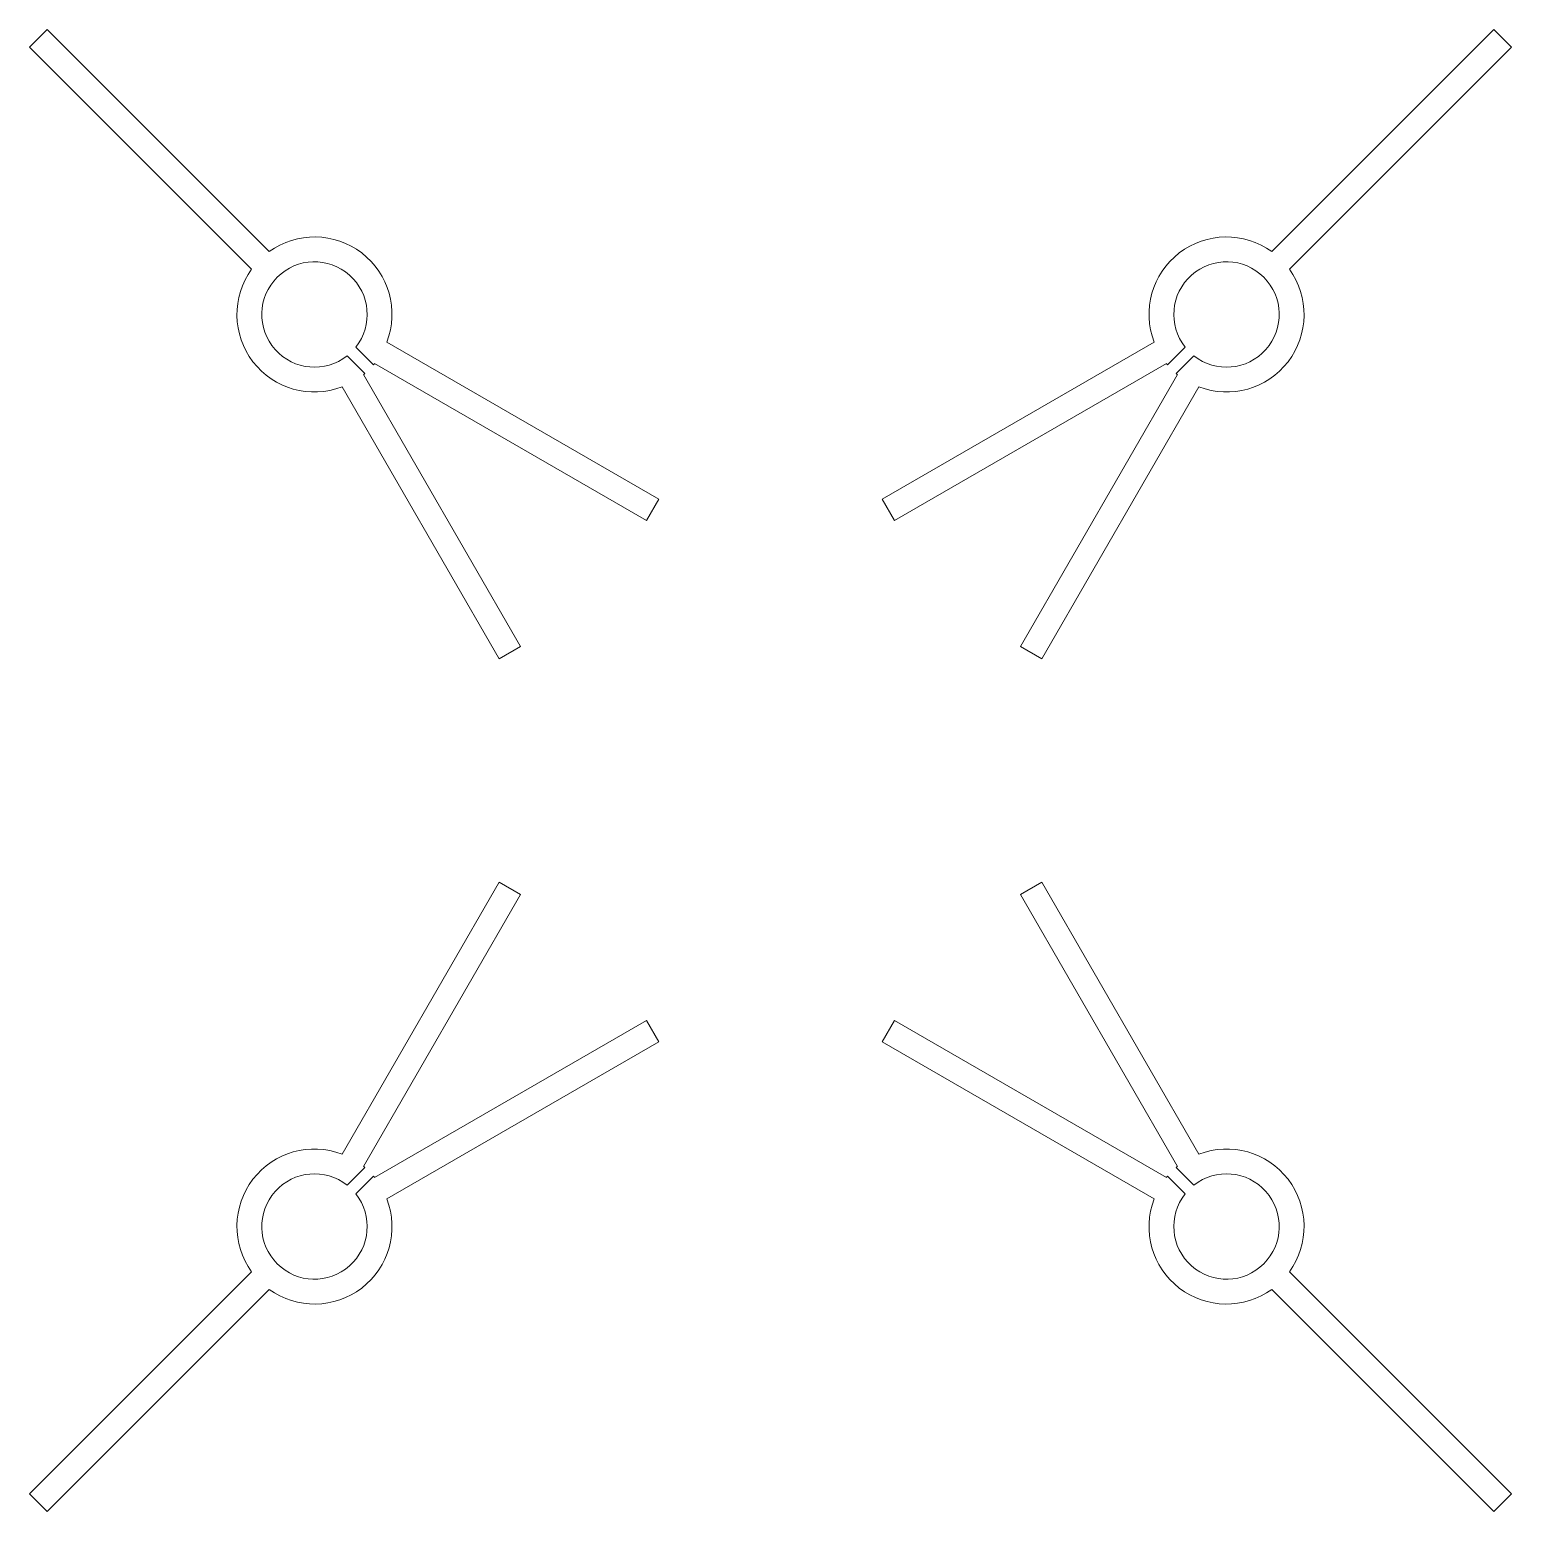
# Model space of a CAD drawing. Header units: millimetres. Extents: x -60 to 60, y -60 to 60.
import ezdxf

# ---------------------------------------------------------------- set-up
doc = ezdxf.new("R2010")
doc.units = ezdxf.units.MM
doc.layers.get('0').update_dxf_attribs({"lineweight": 0})

msp = doc.modelspace()

# ---------------------------------------------------------------- linework, layer by layer
for p, q in [((-59.74, 58.32), (-58.32, 59.74)), ((-40.42, 41.84), (-58.32, 59.74)), ((40.42, 41.84), (58.32, 59.74)), ((58.32, 59.74), (59.74, 58.32)), ((-41.84, 40.42), (-59.74, 58.32)), ((41.84, 40.42), (59.74, 58.32)), ((-32.01, 32.72), (-33.43, 34.14)), ((-9, 21.89), (-30.93, 34.55)), ((9, 21.89), (30.93, 34.55)), ((32.01, 32.72), (33.43, 34.14)), ((-32.72, 32.01), (-34.14, 33.43)), ((-10, 20.16), (-31.93, 32.82)), ((10, 20.16), (31.93, 32.82)), ((32.72, 32.01), (34.14, 33.43)), ((-20.16, 10), (-32.82, 31.93)), ((20.16, 10), (32.82, 31.93)), ((-21.89, 9), (-34.55, 30.93)), ((21.89, 9), (34.55, 30.93)), ((-9, 21.89), (-10, 20.16)), ((9, 21.89), (10, 20.16)), ((-20.16, 10), (-21.89, 9)), ((20.16, 10), (21.89, 9)), ((-34.55, -30.93), (-21.89, -9)), ((-20.16, -10), (-21.89, -9)), ((21.89, -9), (20.16, -10)), ((34.55, -30.93), (21.89, -9)), ((-32.82, -31.93), (-20.16, -10)), ((32.82, -31.93), (20.16, -10)), ((-31.93, -32.82), (-10, -20.16)), ((-9, -21.89), (-10, -20.16)), ((10, -20.16), (9, -21.89)), ((31.93, -32.82), (10, -20.16)), ((-30.93, -34.55), (-9, -21.89)), ((30.93, -34.55), (9, -21.89)), ((-34.14, -33.43), (-32.72, -32.01)), ((34.14, -33.43), (32.72, -32.01)), ((-33.43, -34.14), (-32.01, -32.72)), ((33.43, -34.14), (32.01, -32.72)), ((-41.84, -40.42), (-59.74, -58.32)), ((41.84, -40.42), (59.74, -58.32)), ((-40.42, -41.84), (-58.32, -59.74)), ((40.42, -41.84), (58.32, -59.74)), ((-58.32, -59.74), (-59.74, -58.32)), ((58.32, -59.74), (59.74, -58.32))]:
    msp.add_line(p, q)
for centre, radius, start, end in [((-36.77, 36.77), 6.25, 339.2069, 125.7931), ((36.77, 36.77), 6.25, 54.2069, 200.7931), ((-36.77, 36.77), 4.25, 321.7563, 308.2437), ((36.77, 36.77), 4.25, 231.7563, 218.2437), ((-36.77, 36.77), 6.25, 144.2069, 290.7931), ((36.77, 36.77), 6.25, 249.2069, 35.7931), ((-36.77, 36.77), 6.25, 319.5886, 320.7931), ((36.77, 36.77), 6.25, 219.2069, 220.4114), ((-36.77, 36.77), 6.25, 309.2069, 310.4114), ((36.77, 36.77), 6.25, 229.5886, 230.7931), ((-36.77, -36.77), 6.25, 69.2069, 215.7931), ((36.77, -36.77), 6.25, 324.2069, 110.7931), ((-36.77, -36.77), 6.25, 49.5886, 50.7931), ((36.77, -36.77), 6.25, 129.2069, 130.4114), ((-36.77, -36.77), 4.25, 51.7563, 38.2437), ((-36.77, -36.77), 6.25, 39.2069, 40.4114), ((36.77, -36.77), 6.25, 139.5886, 140.7931), ((36.77, -36.77), 4.25, 141.7563, 128.2437), ((-36.77, -36.77), 6.25, 234.2069, 20.7931), ((36.77, -36.77), 6.25, 159.2069, 305.7931)]:
    msp.add_arc(centre, radius, start, end)

doc.saveas('drawing.dxf')
